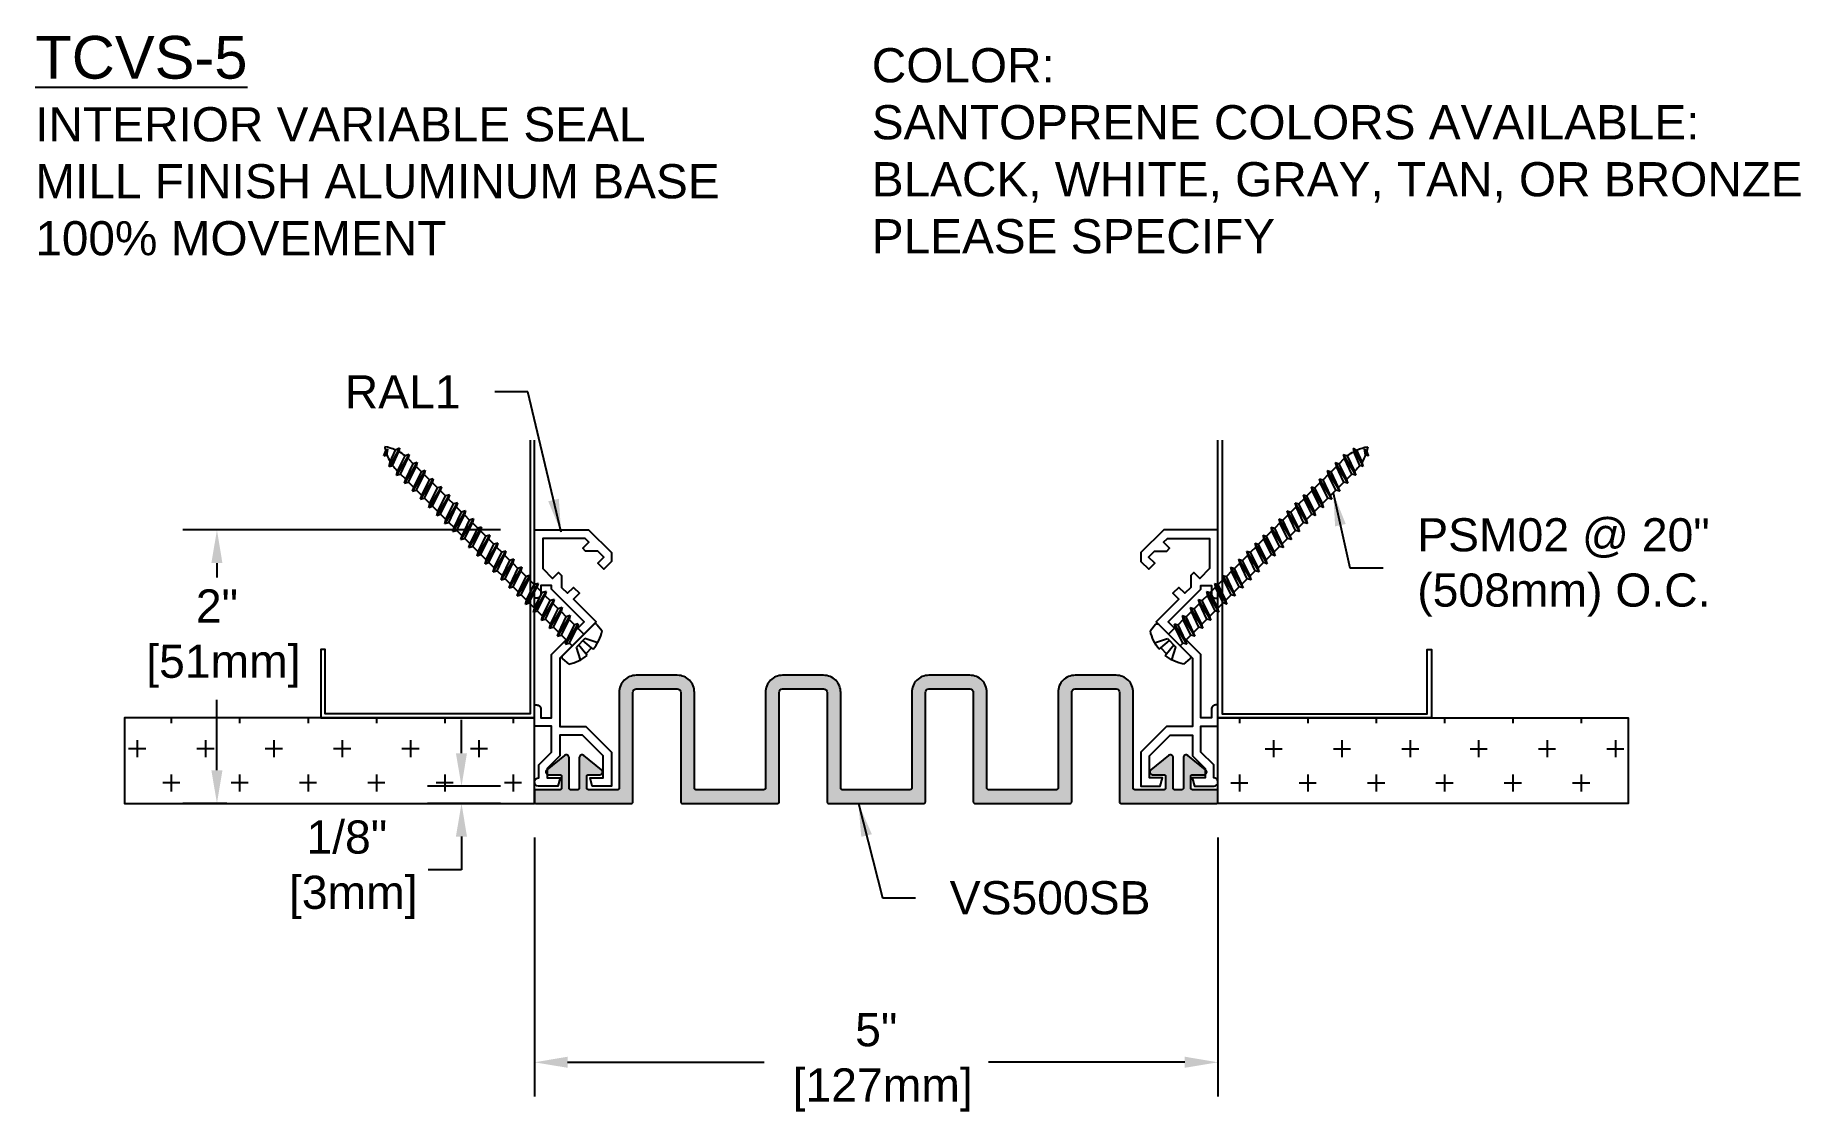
# Model space of a CAD drawing. Header units: inches. Extents: x -3.1 to 9.8, y 2.8 to 10.7.
import ezdxf

# ---------------------------------------------------------------- set-up
doc = ezdxf.new("R2010")
doc.units = ezdxf.units.IN
doc.header["$MEASUREMENT"] = 0
for name, color, linetype in [('Anchors', 4, 'Continuous'), ('Conditions', 1, 'Continuous'), ('Dimensions', 3, 'Continuous'), ('Metals', 7, 'Continuous'), ('Text', 2, 'Continuous')]:
    doc.layers.add(name, color=color, linetype=linetype)
doc.styles.add('Arial', font='arial.ttf')
doc.dimstyles.new('Arial', dxfattribs={"dimtxt": 0.2425, "dimasz": 0.2425, "dimexe": 0.25, "dimexo": 0.25, "dimgap": 0.09, "dimtad": 0, "dimtih": 1, "dimtoh": 1, "dimdec": 4, "dimzin": 0, "dimdsep": 46, "dimlunit": 4, "dimtxsty": 'Arial', "dimcen": 0.09, "dimadec": 0, "dimazin": 0, "dimtfac": 1, "dimtdec": 4, "dimtofl": 0, "dimtmove": 0, "dimatfit": 3, "dimfxl": 0, "dimfrac": 2, "dimtolj": 1, "dimtzin": 0, "dimarcsym": 0})

# ---------------------------------------------------------------- blocks, each defined once
blk = doc.blocks.new('A$CB0F2')
blk.add_lwpolyline([(0.029, 0.002, -0.958439), (0.032, 0.064), (0.032, 0.158), (0.125, 0.251), (0.125, 0.442), (0.001, 0.442), (0.001, 0.597), (0.017, 0.597, -0.414214), (0.048, 0.566), (0.048, 0.504), (0.125, 0.504), (0.125, 0.965), (0.364, 1.204), (0.125, 1.444), (0.125, 1.471), (0.048, 1.471), (0.048, 1.409, -0.414214), (0.017, 1.378), (0.001, 1.378), (0.001, 1.877), (0.397, 1.877), (0.564, 1.711), (0.564, 1.647), (0.507, 1.59), (0.463, 1.634), (0.508, 1.679), (0.464, 1.723), (0.375, 1.722), (0.354, 1.744), (0.398, 1.788), (0.371, 1.815), (0.063, 1.815), (0.063, 1.594), (0.133, 1.523), (0.177, 1.567), (0.199, 1.545), (0.199, 1.457), (0.243, 1.414), (0.286, 1.457), (0.33, 1.414), (0.286, 1.37), (0.452, 1.204), (0.187, 0.939), (0.187, 0.439), (0.377, 0.439), (0.564, 0.252), (0.564, 0.002), (0.423, 0.002), (0.407, 0.064), (0.502, 0.064), (0.502, 0.226), (0.351, 0.377), (0.187, 0.377), (0.187, 0.225), (0.094, 0.132), (0.094, 0.064), (0.189, 0.064), (0.172, 0.002), (0.029, 0.002)], format="xyb")
blk = doc.blocks.new('ral1')
blk.add_blockref('A$CB0F2', (-0.029, -0.002))
blk = doc.blocks.new('*D2')
at = {"layer": 'Defpoints', "color": 0}
for p in [(0.561, 5.036), (5.561, 5.036), (0.561, 3.142)]:
    blk.add_point(p, dxfattribs=at)
at = {"layer": 'Dimensions', "color": 0, "lineweight": -2}
for p, q in [((0.561, 4.786), (0.561, 2.892)), ((5.561, 4.786), (5.561, 2.892)), ((0.803, 3.142), (2.24, 3.142)), ((5.318, 3.142), (3.881, 3.142))]:
    blk.add_line(p, q, dxfattribs=at)
at = {"layer": 'Dimensions', "color": 0}
for points in [[(0.803, 3.183), (0.803, 3.102), (0.561, 3.142)], [(5.318, 3.183), (5.318, 3.102), (5.561, 3.142)]]:
    blk.add_solid(points, dxfattribs=at)
at = {"layer": 'Dimensions', "color": 0, "insert": (3.061, 3.142), "char_height": 0.2425, "attachment_point": 5, "style": 'Arial'}
blk.add_mtext('\\A1;5"\\P [127mm]', dxfattribs=at)
blk = doc.blocks.new('*D3')
at = {"layer": 'Defpoints', "color": 0}
for p in [(0.561, 7.036), (-1.762, 5.036), (-1.439, 5.036)]:
    blk.add_point(p, dxfattribs=at)
at = {"layer": 'Dimensions', "color": 0, "lineweight": -2}
for p, q in [((0.311, 7.036), (-2.012, 7.036)), ((-1.762, 6.793), (-1.762, 6.689)), ((-1.762, 5.278), (-1.762, 5.793)), ((-1.689, 5.036), (-2.012, 5.036))]:
    blk.add_line(p, q, dxfattribs=at)
at = {"layer": 'Dimensions', "color": 0}
for points in [[(-1.803, 6.793), (-1.722, 6.793), (-1.762, 7.036)], [(-1.803, 5.278), (-1.722, 5.278), (-1.762, 5.036)]]:
    blk.add_solid(points, dxfattribs=at)
at = {"layer": 'Dimensions', "color": 0, "insert": (-1.762, 6.241), "char_height": 0.2425, "attachment_point": 5, "style": 'Arial'}
blk.add_mtext('\\A1;2"\\P [51mm]', dxfattribs=at)
blk = doc.blocks.new('*D4')
at = {"layer": 'Defpoints', "color": 0}
for p in [(0.561, 5.161), (0.027, 5.036), (0.561, 5.036)]:
    blk.add_point(p, dxfattribs=at)
at = {"layer": 'Dimensions', "color": 0, "lineweight": -2}
for p, q in [((0.027, 5.403), (0.027, 5.646)), ((0.311, 5.161), (-0.223, 5.161)), ((0.311, 5.036), (-0.223, 5.036)), ((0.027, 4.793), (0.027, 4.551)), ((0.027, 4.551), (-0.216, 4.551))]:
    blk.add_line(p, q, dxfattribs=at)
at = {"layer": 'Dimensions', "color": 0}
for points in [[(-0.014, 5.403), (0.067, 5.403), (0.027, 5.161)], [(-0.014, 4.793), (0.067, 4.793), (0.027, 5.036)]]:
    blk.add_solid(points, dxfattribs=at)
at = {"layer": 'Dimensions', "color": 0, "insert": (-0.812, 4.551), "char_height": 0.2425, "attachment_point": 5, "style": 'Arial'}
blk.add_mtext('\\A1;1/8"\\P [3mm]', dxfattribs=at)
blk = doc.blocks.new('PSM02')
for p, q in [((-0.177, 0.017), (-0.172, 0.077)), ((-0.162, 0), (0.162, 0)), ((-0.089, 0.116), (-0.044, 0.028)), ((-0.06, -0.069), (-0.06, 0)), ((-0.044, 0.028), (0.044, 0.028)), ((-0.032, 0.127), (-0.03, 0.111)), ((-0.03, 0.111), (0.03, 0.111)), ((-0.03, 0.111), (-0.023, 0.028)), ((0.03, 0.111), (0.023, 0.028)), ((0.032, 0.127), (0.03, 0.111)), ((0.089, 0.116), (0.044, 0.028)), ((0.06, -0.027), (0.06, 0)), ((0.177, 0.017), (0.172, 0.077)), ((-0.086, -0.083), (0.086, -0.042)), ((-0.086, -0.083), (-0.06, -0.069)), ((-0.086, -0.083), (-0.06, -0.098)), ((-0.086, -0.167), (0.086, -0.125)), ((0.06, -0.027), (-0.06, -0.069)), ((0.06, -0.056), (-0.06, -0.098)), ((-0.06, -0.152), (-0.06, -0.098)), ((0.06, -0.111), (-0.06, -0.152)), ((0.086, -0.042), (0.06, -0.027)), ((0.086, -0.042), (0.06, -0.056)), ((0.06, -0.111), (0.06, -0.056)), ((0.086, -0.125), (0.06, -0.111)), ((0.086, -0.125), (0.06, -0.139)), ((-0.086, -0.167), (-0.06, -0.152)), ((-0.086, -0.167), (-0.06, -0.181)), ((-0.086, -0.25), (0.086, -0.208)), ((-0.086, -0.25), (-0.06, -0.236)), ((-0.086, -0.25), (-0.06, -0.264)), ((0.06, -0.139), (-0.06, -0.181)), ((-0.06, -0.236), (-0.06, -0.181)), ((0.06, -0.194), (-0.06, -0.236)), ((0.06, -0.223), (-0.06, -0.264)), ((0.06, -0.194), (0.06, -0.139)), ((0.086, -0.208), (0.06, -0.194)), ((0.086, -0.208), (0.06, -0.223)), ((0.06, -0.277), (0.06, -0.223)), ((-0.086, -0.333), (0.086, -0.292)), ((-0.086, -0.333), (-0.06, -0.319)), ((-0.086, -0.333), (-0.06, -0.348)), ((-0.086, -0.417), (0.086, -0.375)), ((-0.06, -0.319), (-0.06, -0.264)), ((0.06, -0.277), (-0.06, -0.319)), ((0.06, -0.306), (-0.06, -0.348)), ((-0.06, -0.402), (-0.06, -0.348)), ((0.06, -0.361), (-0.06, -0.402)), ((0.086, -0.292), (0.06, -0.277)), ((0.086, -0.292), (0.06, -0.306)), ((0.06, -0.361), (0.06, -0.306)), ((0.086, -0.375), (0.06, -0.361)), ((0.086, -0.375), (0.06, -0.389)), ((-0.086, -0.417), (-0.06, -0.402)), ((-0.086, -0.417), (-0.06, -0.431)), ((-0.086, -0.5), (0.086, -0.458)), ((-0.086, -0.5), (-0.06, -0.486)), ((-0.086, -0.5), (-0.06, -0.514)), ((0.06, -0.389), (-0.06, -0.431)), ((-0.06, -0.486), (-0.06, -0.431)), ((0.06, -0.444), (-0.06, -0.486)), ((0.06, -0.473), (-0.06, -0.514)), ((-0.06, -0.569), (-0.06, -0.514)), ((0.06, -0.444), (0.06, -0.389)), ((0.086, -0.458), (0.06, -0.444)), ((0.086, -0.458), (0.06, -0.473)), ((0.06, -0.527), (0.06, -0.473)), ((-0.086, -0.583), (0.086, -0.542)), ((-0.086, -0.583), (-0.06, -0.569)), ((-0.086, -0.583), (-0.06, -0.598)), ((-0.086, -0.667), (0.086, -0.625)), ((0.06, -0.527), (-0.06, -0.569)), ((0.06, -0.556), (-0.06, -0.598)), ((-0.06, -0.652), (-0.06, -0.598)), ((0.06, -0.611), (-0.06, -0.652)), ((0.06, -0.639), (-0.06, -0.681)), ((0.086, -0.542), (0.06, -0.527)), ((0.086, -0.542), (0.06, -0.556)), ((0.06, -0.611), (0.06, -0.556)), ((0.086, -0.625), (0.06, -0.611)), ((0.086, -0.625), (0.06, -0.639)), ((0.06, -0.694), (0.06, -0.639)), ((-0.086, -0.667), (-0.06, -0.652)), ((-0.086, -0.667), (-0.06, -0.681)), ((-0.086, -0.75), (0.086, -0.708)), ((-0.086, -0.75), (-0.06, -0.736)), ((-0.086, -0.75), (-0.06, -0.764)), ((-0.06, -0.736), (-0.06, -0.681)), ((0.06, -0.694), (-0.06, -0.736)), ((0.06, -0.723), (-0.06, -0.764)), ((-0.06, -0.819), (-0.06, -0.764)), ((0.086, -0.708), (0.06, -0.694)), ((0.086, -0.708), (0.06, -0.723)), ((0.06, -0.777), (0.06, -0.723)), ((-0.086, -0.833), (0.086, -0.792)), ((-0.086, -0.833), (-0.06, -0.819)), ((-0.086, -0.833), (-0.06, -0.848)), ((-0.086, -0.917), (0.086, -0.875)), ((-0.086, -0.917), (-0.06, -0.902)), ((0.06, -0.777), (-0.06, -0.819)), ((0.06, -0.806), (-0.06, -0.848)), ((-0.06, -0.902), (-0.06, -0.848)), ((0.06, -0.861), (-0.06, -0.902)), ((0.06, -0.889), (-0.06, -0.931)), ((0.086, -0.792), (0.06, -0.777)), ((0.086, -0.792), (0.06, -0.806)), ((0.06, -0.861), (0.06, -0.806)), ((0.086, -0.875), (0.06, -0.861)), ((0.086, -0.875), (0.06, -0.889)), ((0.06, -0.944), (0.06, -0.889)), ((-0.086, -0.917), (-0.06, -0.931)), ((-0.086, -1), (0.086, -0.958)), ((-0.086, -1), (-0.06, -0.986)), ((-0.086, -1), (-0.06, -1.014)), ((-0.06, -0.986), (-0.06, -0.931)), ((0.06, -0.944), (-0.06, -0.986)), ((0.06, -0.973), (-0.06, -1.014)), ((-0.06, -1.069), (-0.06, -1.014)), ((0.06, -1.027), (-0.06, -1.069)), ((0.086, -0.958), (0.06, -0.944)), ((0.086, -0.958), (0.06, -0.973)), ((0.06, -1.027), (0.06, -0.973)), ((0.086, -1.042), (0.06, -1.027)), ((-0.086, -1.083), (0.086, -1.042)), ((-0.086, -1.083), (-0.06, -1.069)), ((-0.086, -1.083), (-0.06, -1.098)), ((-0.086, -1.167), (0.086, -1.125)), ((-0.086, -1.167), (-0.06, -1.152)), ((0.06, -1.056), (-0.06, -1.098)), ((-0.06, -1.152), (-0.06, -1.098)), ((0.06, -1.111), (-0.06, -1.152)), ((0.06, -1.139), (-0.06, -1.181)), ((0.086, -1.042), (0.06, -1.056)), ((0.06, -1.111), (0.06, -1.056)), ((0.086, -1.125), (0.06, -1.111)), ((0.086, -1.125), (0.06, -1.139)), ((0.06, -1.194), (0.06, -1.139)), ((-0.086, -1.167), (-0.06, -1.181)), ((-0.086, -1.25), (0.086, -1.208)), ((-0.086, -1.25), (-0.06, -1.236)), ((-0.086, -1.25), (-0.06, -1.264)), ((-0.06, -1.236), (-0.06, -1.181)), ((0.06, -1.194), (-0.06, -1.236)), ((0.06, -1.223), (-0.06, -1.264)), ((-0.06, -1.319), (-0.06, -1.264)), ((0.06, -1.277), (-0.06, -1.319)), ((0.086, -1.208), (0.06, -1.194)), ((0.086, -1.208), (0.06, -1.223)), ((0.06, -1.277), (0.06, -1.223)), ((0.086, -1.292), (0.06, -1.277)), ((-0.086, -1.333), (0.086, -1.292)), ((-0.086, -1.333), (-0.06, -1.319)), ((-0.086, -1.333), (-0.06, -1.348)), ((-0.086, -1.417), (0.086, -1.375)), ((-0.086, -1.417), (-0.06, -1.402)), ((-0.086, -1.417), (-0.06, -1.431)), ((0.06, -1.306), (-0.06, -1.348)), ((-0.06, -1.402), (-0.06, -1.348)), ((0.06, -1.361), (-0.06, -1.402)), ((0.06, -1.389), (-0.06, -1.431)), ((0.086, -1.292), (0.06, -1.306)), ((0.06, -1.361), (0.06, -1.306)), ((0.086, -1.375), (0.06, -1.361)), ((0.086, -1.375), (0.06, -1.389)), ((0.06, -1.444), (0.06, -1.389)), ((-0.086, -1.5), (0.086, -1.458)), ((-0.086, -1.5), (-0.06, -1.486)), ((-0.086, -1.5), (-0.06, -1.514)), ((-0.086, -1.583), (0.086, -1.542)), ((-0.06, -1.486), (-0.06, -1.431)), ((0.06, -1.444), (-0.06, -1.486)), ((0.06, -1.473), (-0.06, -1.514)), ((-0.06, -1.569), (-0.06, -1.514)), ((0.06, -1.527), (-0.06, -1.569)), ((0.086, -1.458), (0.06, -1.444)), ((0.086, -1.458), (0.06, -1.473)), ((0.06, -1.527), (0.06, -1.473)), ((0.086, -1.542), (0.06, -1.527)), ((0.086, -1.542), (0.06, -1.556)), ((-0.086, -1.583), (-0.06, -1.569)), ((-0.086, -1.583), (-0.06, -1.598)), ((-0.086, -1.667), (0.086, -1.625)), ((-0.086, -1.667), (-0.06, -1.652)), ((-0.086, -1.667), (-0.06, -1.681)), ((0.06, -1.556), (-0.06, -1.598)), ((-0.06, -1.652), (-0.06, -1.598)), ((0.06, -1.611), (-0.06, -1.652)), ((0.06, -1.639), (-0.06, -1.681)), ((0.06, -1.611), (0.06, -1.556)), ((0.086, -1.625), (0.06, -1.611)), ((0.086, -1.625), (0.06, -1.639)), ((0.06, -1.694), (0.06, -1.639)), ((-0.086, -1.75), (0.086, -1.708)), ((-0.086, -1.75), (-0.06, -1.736)), ((-0.086, -1.75), (-0.06, -1.764)), ((-0.086, -1.833), (0.086, -1.792)), ((-0.06, -1.736), (-0.06, -1.681)), ((0.06, -1.694), (-0.06, -1.736)), ((0.06, -1.723), (-0.06, -1.764)), ((-0.06, -1.81), (-0.06, -1.764)), ((0.06, -1.777), (-0.06, -1.819)), ((0.06, -1.806), (-0.058, -1.847)), ((0.086, -1.708), (0.06, -1.694)), ((0.086, -1.708), (0.06, -1.723)), ((0.06, -1.723), (0.06, -1.777)), ((0.086, -1.792), (0.06, -1.777)), ((0.086, -1.792), (0.06, -1.806)), ((0.06, -1.806), (0.06, -1.81)), ((-0.086, -1.833), (-0.06, -1.819)), ((-0.086, -1.833), (-0.058, -1.847)), ((-0.069, -1.917), (0.079, -1.875)), ((-0.069, -1.917), (-0.047, -1.902)), ((-0.069, -1.917), (-0.039, -1.926)), ((0.056, -1.862), (-0.047, -1.902)), ((0.05, -1.892), (-0.039, -1.926)), ((0.079, -1.875), (0.05, -1.892)), ((0.079, -1.875), (0.056, -1.862)), ((0.03, -1.947), (-0.004, -1.972)), ((-0.004, -1.972), (0.051, -1.958)), ((0.017, -1.973), (-0.004, -1.972)), ((0.051, -1.958), (0.017, -1.973)), ((0.051, -1.958), (0.03, -1.947))]:
    blk.add_line(p, q)
for centre, radius, start, end in [((-0.162, 0.016), 0.016, 175, 270), ((0, -0.185), 0.313, 95.8447, 123.323), ((0, -0.185), 0.313, 56.677, 84.1553), ((0.162, 0.016), 0.016, 270, 5), ((0.27, -1.81), 0.33, 180, 181.4809), ((0.27, -1.81), 0.33, 186.3809, 196.1333), ((0.27, -1.81), 0.33, 200.6129, 215.118), ((-0.27, -1.81), 0.33, 335.5566, 345.5871), ((-0.27, -1.81), 0.33, 350.9871, 0), ((-0.27, -1.81), 0.33, 324.882, 330.5326)]:
    blk.add_arc(centre, radius, start, end)
blk = doc.blocks.new('vs500sb')
blk.add_hatch(color=256).paths.add_polyline_path([(2.24, 0.812, 0.414214), (2.115, 0.937), (1.815, 0.937, 0.414214), (1.69, 0.812), (1.69, 0.11, -0.414214), (1.68, 0.1), (1.18, 0.1, -0.414214), (1.17, 0.11), (1.17, 0.812, 0.414214), (1.045, 0.937), (0.745, 0.937, 0.414214), (0.62, 0.812), (0.62, 0.11, -0.414214), (0.61, 0.1), (0.393, 0.1, -0.414214), (0.383, 0.11), (0.383, 0.2, -0.414214), (0.393, 0.21), (0.478, 0.21, 0.707204), (0.491, 0.246), (0.361, 0.351, 0.630511), (0.328, 0.335), (0.328, 0.11, -0.414214), (0.318, 0.1), (0.263, 0.1, -0.414214), (0.253, 0.11), (0.253, 0.335, 0.630511), (0.22, 0.351), (0.09, 0.246, 0.707204), (0.103, 0.21), (0.188, 0.21, -0.414214), (0.198, 0.2), (0.198, 0.11, -0.414214), (0.188, 0.1), (0.01, 0.1, 0.414214), (0, 0.09), (0, 0.01, 0.414214), (0.01, 0), (0.71, 0, 0.414214), (0.72, 0.01), (0.72, 0.812, -0.414214), (0.745, 0.837), (1.045, 0.837, -0.414214), (1.07, 0.812), (1.07, 0.01, 0.414214), (1.08, 0), (1.78, 0, 0.414214), (1.79, 0.01), (1.79, 0.812, -0.414214), (1.815, 0.837), (2.115, 0.837, -0.414214), (2.14, 0.812), (2.14, 0.01, 0.414214), (2.15, 0), (2.85, 0, 0.414214), (2.86, 0.01), (2.86, 0.812, -0.414214), (2.885, 0.837), (3.185, 0.837, -0.414214), (3.21, 0.812), (3.21, 0.01, 0.414214), (3.22, 0), (3.92, 0, 0.414214), (3.93, 0.01), (3.93, 0.812, -0.414214), (3.955, 0.837), (4.255, 0.837, -0.414214), (4.28, 0.812), (4.28, 0.01, 0.414214), (4.29, 0), (4.99, 0, 0.414214), (5, 0.01), (5, 0.09, 0.414214), (4.99, 0.1), (4.812, 0.1, -0.414214), (4.802, 0.11), (4.802, 0.2, -0.414214), (4.812, 0.21), (4.897, 0.21, 0.707204), (4.91, 0.246), (4.78, 0.351, 0.630511), (4.747, 0.335), (4.747, 0.11, -0.414214), (4.737, 0.1), (4.682, 0.1, -0.414214), (4.672, 0.11), (4.672, 0.335, 0.630511), (4.639, 0.351), (4.509, 0.246, 0.707204), (4.522, 0.21), (4.607, 0.21, -0.414214), (4.617, 0.2), (4.617, 0.11, -0.414214), (4.607, 0.1), (4.39, 0.1, -0.414214), (4.38, 0.11), (4.38, 0.812, 0.414214), (4.255, 0.937), (3.955, 0.937, 0.414214), (3.83, 0.812), (3.83, 0.11, -0.414214), (3.82, 0.1), (3.32, 0.1, -0.414214), (3.31, 0.11), (3.31, 0.812, 0.414214), (3.185, 0.937), (2.885, 0.937, 0.414214), (2.76, 0.812), (2.76, 0.11, -0.414214), (2.75, 0.1), (2.25, 0.1, -0.414214), (2.24, 0.11)])
blk.add_lwpolyline([(3.21, 0.01, 0.414214), (3.22, 0), (3.92, 0, 0.414214), (3.93, 0.01), (3.93, 0.812, -0.414214), (3.955, 0.837), (4.255, 0.837, -0.414214), (4.28, 0.812), (4.28, 0.01, 0.414214), (4.29, 0), (4.99, 0, 0.414214), (5, 0.01), (5, 0.09, 0.414214), (4.99, 0.1), (4.812, 0.1, -0.414214), (4.802, 0.11), (4.802, 0.2, -0.414214), (4.812, 0.21), (4.897, 0.21, 0.707204), (4.91, 0.246), (4.78, 0.351, 0.630511), (4.747, 0.335), (4.747, 0.11, -0.414214), (4.737, 0.1), (4.682, 0.1, -0.414214), (4.672, 0.11), (4.672, 0.335, 0.630511), (4.639, 0.351), (4.509, 0.246, 0.707204), (4.522, 0.21), (4.607, 0.21, -0.414214), (4.617, 0.2), (4.617, 0.11, -0.414214), (4.607, 0.1), (4.39, 0.1, -0.414214), (4.38, 0.11), (4.38, 0.812, 0.414214), (4.255, 0.937), (3.955, 0.937, 0.414214), (3.83, 0.812), (3.83, 0.11, -0.414214), (3.82, 0.1), (3.32, 0.1, -0.414214), (3.31, 0.11), (3.31, 0.812, 0.414214), (3.185, 0.937), (2.885, 0.937, 0.414214), (2.76, 0.812), (2.76, 0.11, -0.414214), (2.75, 0.1), (2.25, 0.1, -0.414214), (2.24, 0.11), (2.24, 0.812, 0.414214), (2.115, 0.937), (1.815, 0.937, 0.414214), (1.69, 0.812), (1.69, 0.11, -0.414214), (1.68, 0.1), (1.18, 0.1, -0.414214), (1.17, 0.11), (1.17, 0.812, 0.414214), (1.045, 0.937), (0.745, 0.937, 0.414214), (0.62, 0.812), (0.62, 0.11, -0.414214), (0.61, 0.1), (0.393, 0.1, -0.414214), (0.383, 0.11), (0.383, 0.2, -0.414214), (0.393, 0.21), (0.478, 0.21, 0.707204), (0.491, 0.246), (0.361, 0.351, 0.630511), (0.328, 0.335), (0.328, 0.11, -0.414214), (0.318, 0.1), (0.263, 0.1, -0.414214), (0.253, 0.11), (0.253, 0.335, 0.630511), (0.22, 0.351), (0.09, 0.246, 0.707204), (0.103, 0.21), (0.188, 0.21, -0.414214), (0.198, 0.2), (0.198, 0.11, -0.414214), (0.188, 0.1), (0.01, 0.1, 0.414214), (0, 0.09), (0, 0.01, 0.414214), (0.01, 0), (0.71, 0, 0.414214), (0.72, 0.01), (0.72, 0.812, -0.414214), (0.745, 0.837), (1.045, 0.837, -0.414214), (1.07, 0.812), (1.07, 0.01, 0.414214), (1.08, 0), (1.78, 0, 0.414214), (1.79, 0.01), (1.79, 0.812, -0.414214), (1.815, 0.837), (2.115, 0.837, -0.414214), (2.14, 0.812), (2.14, 0.01, 0.414214), (2.15, 0), (2.85, 0, 0.414214), (2.86, 0.01), (2.86, 0.812, -0.414214), (2.885, 0.837), (3.185, 0.837, -0.414214), (3.21, 0.812)], format="xyb", close=True)

msp = doc.modelspace()

# ---------------------------------------------------------------- hatches: boundary and pattern name
at = {"layer": 'Conditions'}
h = msp.add_hatch(dxfattribs=at)
h.set_pattern_fill('CROSS', color=256, style=0)
h.set_pattern_definition([(180, (6.46633, 10.18535), (-0.25, -0.25), [0.125, -0.375]), (270, (6.40383, 10.24785), (0.25, -0.25), [0.125, -0.375])])
h.paths.add_polyline_path([(-2.43928, 5.03572), (0.56072, 5.03572), (0.56072, 5.13572), (0.56072, 5.66072), (-1.00178, 5.66072), (-2.43928, 5.66072)])
h = msp.add_hatch(dxfattribs=at)
h.set_pattern_fill('CROSS', color=256, style=0)
h.set_pattern_definition([(7e-15, (-0.3449, 10.18535), (0.25, -0.25), [0.125, -0.375]), (270, (-0.2824, 10.24785), (-0.25, -0.25), [0.125, -0.375])])
h.paths.add_polyline_path([(8.56072, 5.03572), (5.56072, 5.03572), (5.56072, 5.13572), (5.56072, 5.66072), (7.12322, 5.66072), (8.56072, 5.66072)])

# ---------------------------------------------------------------- linework, layer by layer
for points in [[(0.52947, 7.69197), (0.52947, 5.69197), (-0.97053, 5.69197), (-0.97053, 6.16072), (-1.00178, 6.16072), (-1.00178, 5.66072), (0.56072, 5.66072), (0.56072, 7.69197)], [(5.59197, 7.69197), (5.59197, 5.69197), (7.09197, 5.69197), (7.09197, 6.16072), (7.12322, 6.16072), (7.12322, 5.66072), (5.56072, 5.66072), (5.56072, 7.69197)], [(0.56072, 5.66072), (-2.43928, 5.66072), (-2.43928, 5.03572), (0.56072, 5.03572), (0.56072, 5.66072)], [(5.56072, 5.66072), (8.56072, 5.66072), (8.56072, 5.03572), (5.56072, 5.03572), (5.56072, 5.66072)]]:
    msp.add_lwpolyline(points, dxfattribs=at)

# ---------------------------------------------------------------- block references
at = {"layer": 'Anchors', "rotation": 225}
msp.add_blockref('PSM02', (0.8793, 6.23031), dxfattribs=at)
at = {"layer": 'Anchors', "xscale": -1, "rotation": 135.0000000000001}
msp.add_blockref('PSM02', (5.24214, 6.23031), dxfattribs=at)
at = {"layer": 'Metals'}
msp.add_blockref('ral1', (0.58908, 5.16072), dxfattribs=at)
at = {"layer": 'Metals', "xscale": -1}
msp.add_blockref('ral1', (5.53236, 5.16072), dxfattribs=at)
at = {"layer": 'Text'}
msp.add_blockref('vs500sb', (0.56072, 5.03572), dxfattribs=at)

# ---------------------------------------------------------------- texts
at = {"layer": 'Text', "attachment_point": 1, "style": 'Arial'}
for s, insert, char_height, width in [('{\\LTCVS-5\\P\\H0.8x;\\lINTERIOR VARIABLE SEAL\\PMILL FINISH ALUMINUM BASE\\P100% MOVEMENT}', (-3.09086, 10.64884), 0.3125, 5.875), ('COLOR:{\\L                              \\~\\P}SANTOPRENE COLORS AVAILABLE:\\PBLACK, WHITE, GRAY, TAN, OR BRONZE\\PPLEASE SPECIFY', (3.02825, 10.5595), 0.25, 6.8282505)]:
    msp.add_mtext(s, dxfattribs=dict(at, insert=insert, char_height=char_height, width=width))
at = {"layer": 'Text', "char_height": 0.2425, "style": 'Arial'}
for s, insert, attachment_point in [('\\A1;RAL1', (0.0201, 7.92427), 9), ('PSM02 @ 20"\\P(508mm) O.C.', (7.01852, 7.12158), 1), ('VS500SB', (3.59823, 4.46705), 1)]:
    msp.add_mtext(s, dxfattribs=dict(at, insert=insert, attachment_point=attachment_point))

# ---------------------------------------------------------------- dimensions: what is measured, and where the dimension line sits
at = {"layer": 'Dimensions'}
for base, p1, p2, picture, middle in [((-1.76237, 5.03572), (0.56072, 7.03572), (-1.43928, 5.03572), '*D3', (-1.76237, 6.24053)), ((0.02671, 5.03572), (0.56072, 5.16072), (0.56072, 5.03572), '*D4', (-0.81238, 4.55072))]:
    dim = msp.add_linear_dim(base=base, p1=p1, p2=p2, angle=90, dimstyle='Arial', override={"dimpost": '\\X'}, dxfattribs=at)
    dim.commit()
    dim.dimension.update_dxf_attribs({"geometry": picture, "text_midpoint": middle, "dimtype": 160})
dim = msp.add_linear_dim(base=(0.56072, 3.1425), p1=(5.56072, 5.03572), p2=(0.56072, 5.03572), dimstyle='Arial', override={"dimpost": '\\X'}, dxfattribs=at)
dim.commit()
dim.dimension.update_dxf_attribs({"geometry": '*D2', "text_midpoint": (3.06072, 3.1425), "dimtype": 160})

# ---------------------------------------------------------------- leaders
at = {"layer": 'Text', "annotation_type": 0, "has_hookline": 1}
for points, hookline_direction, text_width in [([(0.75609, 7.01854), (0.5126, 8.04552), (0.2701, 8.04552)], 1, 0.7586), ([(6.40415, 7.30747), (6.52602, 6.75822), (6.76852, 6.75822)], 0, 2.09814), ([(2.93041, 5.03572), (3.10573, 4.3458), (3.34823, 4.3458)], 0, 1.44954)]:
    msp.add_leader(points, dimstyle='Arial', override={"dimgap": 0.25}, dxfattribs=dict(at, hookline_direction=hookline_direction, text_width=text_width))

doc.saveas('drawing.dxf')
